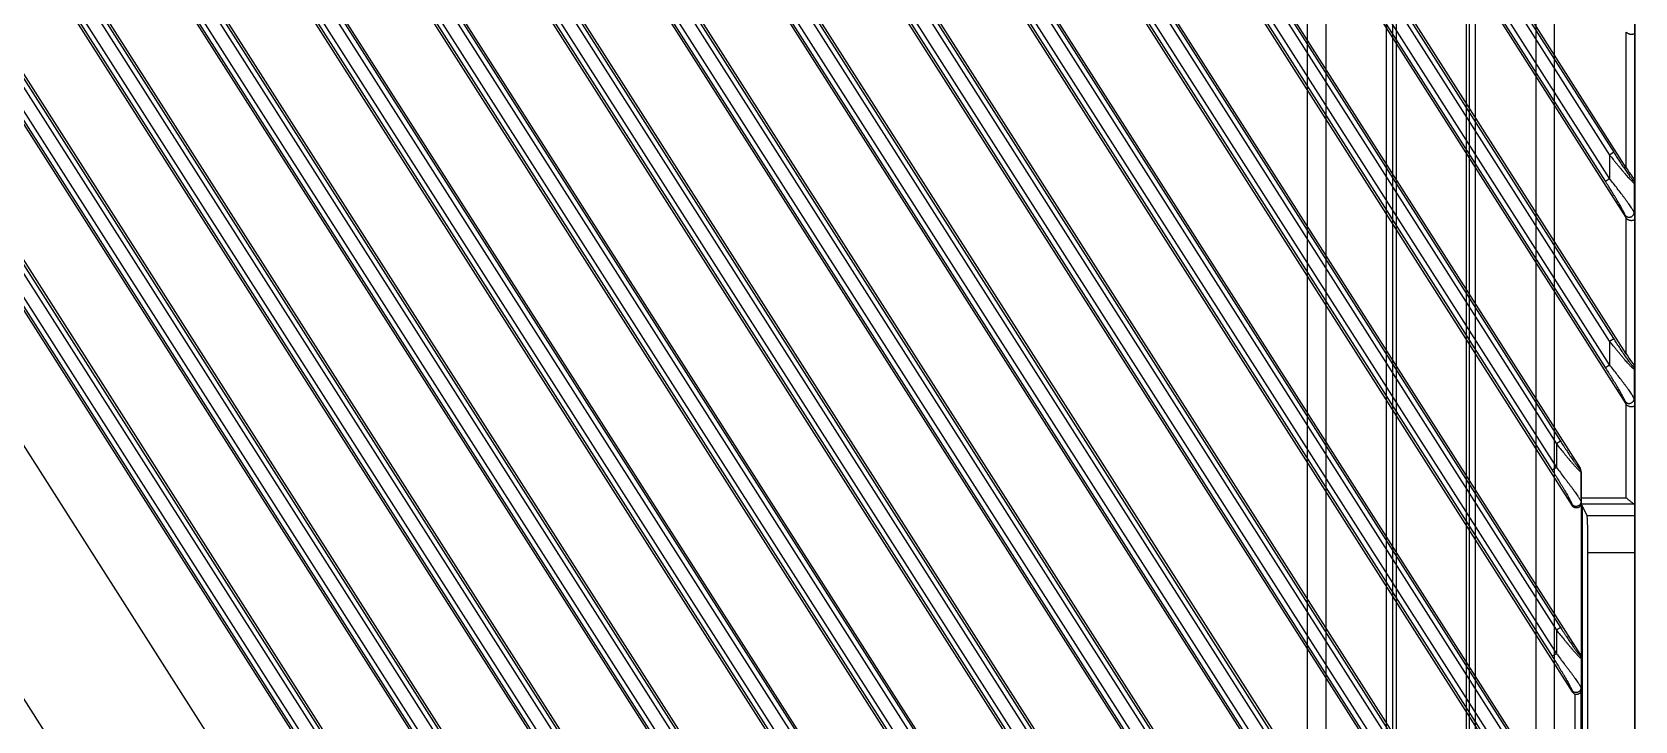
# Model space of a CAD drawing. Header units: millimetres. Extents: x 620 to 19791, y 2539 to 6969.
# Drawn here: x 16897.2 to 17027, y 4346.6 to 4402.4 of the extents above; entities that cross this region are included whole.
import ezdxf

# ---------------------------------------------------------------- set-up
doc = ezdxf.new("R2010")
doc.units = ezdxf.units.MM
doc.layers.add('02___PRT_ALL_AXES', color=7, linetype='Continuous')

# ---------------------------------------------------------------- blocks, each defined once
blk = doc.blocks.new('DTGFH')
at = {"color": 7, "linetype": 'Continuous'}
for p, q in [((9220.65, 4440.5), (9400.31, 4158.48)), ((9400.35, 4162.52), (9223.26, 4440.5)), ((9230.25, 4440.5), (9400.31, 4173.56)), ((9400.35, 4177.6), (9232.86, 4440.5)), ((9239.86, 4440.5), (9400.31, 4188.63)), ((9396.21, 4199.16), (9242.46, 4440.5)), ((9249.46, 4440.5), (9395.97, 4210.53)), ((9396.21, 4214.24), (9252.07, 4440.5)), ((9259.06, 4440.5), (9395.97, 4225.61)), ((9326.29, 4440.5), (9395.97, 4331.13)), ((9396.64, 4334.17), (9328.9, 4440.5)), ((9335.9, 4440.5), (9400.31, 4339.38)), ((9400.35, 4343.42), (9338.5, 4440.5)), ((9401.05, 4441.2), (9401.05, 4103.7)), ((9399, 4161.64), (9222.2, 4439.15)), ((9399, 4163.55), (9223.42, 4439.15)), ((9399.33, 4163.77), (9223.76, 4439.36)), ((9399, 4176.71), (9231.81, 4439.15)), ((9399, 4178.63), (9233.03, 4439.15)), ((9399.33, 4178.84), (9233.36, 4439.36)), ((9399, 4191.79), (9241.41, 4439.15)), ((9399, 4193.7), (9242.63, 4439.15)), ((9399.33, 4193.92), (9242.97, 4439.36)), ((9251.01, 4439.15), (9394.69, 4213.63)), ((9252.23, 4439.15), (9394.69, 4215.54)), ((9252.57, 4439.36), (9395.02, 4215.76)), ((9260.62, 4439.15), (9394.69, 4228.7)), ((9261.84, 4439.15), (9394.69, 4230.62)), ((9262.17, 4439.36), (9395.02, 4230.83)), ((9327.85, 4439.15), (9394.69, 4334.23)), ((9329.07, 4439.15), (9394.69, 4336.15)), ((9329.4, 4439.36), (9395.02, 4336.36)), ((9399, 4342.54), (9337.45, 4439.15)), ((9399, 4344.46), (9338.67, 4439.15)), ((9399.33, 4344.67), (9339.01, 4439.36)), ((9398.66, 4161.42), (9221.87, 4438.93)), ((9398.66, 4176.5), (9231.47, 4438.93)), ((9398.66, 4191.57), (9241.07, 4438.93)), ((9250.68, 4438.93), (9394.35, 4213.41)), ((9260.28, 4438.93), (9394.35, 4228.49)), ((9327.51, 4438.93), (9394.35, 4334.02)), ((9398.66, 4342.33), (9337.11, 4438.93)), ((9382.48, 4139.99), (9194.34, 4435.31)), ((9206.7, 4436.37), (9398.65, 4135.07)), ((9213.76, 4436.24), (9400.31, 4143.4)), ((9400.35, 4147.44), (9216.29, 4436.37)), ((9396.21, 4229.31), (9264.31, 4436.37)), ((9271.38, 4436.24), (9397.18, 4238.78)), ((9399.7, 4238.91), (9273.91, 4436.37)), ((9280.99, 4436.24), (9400.31, 4248.93)), ((9400.35, 4252.97), (9283.51, 4436.37)), ((9290.59, 4436.24), (9400.31, 4264.01)), ((9400.35, 4268.05), (9293.12, 4436.37)), ((9300.19, 4436.24), (9400.31, 4279.08)), ((9400.35, 4283.12), (9302.72, 4436.37)), ((9309.8, 4436.24), (9395.97, 4300.98)), ((9396.21, 4304.69), (9312.33, 4436.37)), ((9319.4, 4436.24), (9395.97, 4316.06)), ((9396.64, 4319.1), (9322.52, 4435.44)), ((9398.66, 4146.35), (9215.01, 4434.63)), ((9399, 4146.56), (9215.34, 4434.84)), ((9399, 4148.48), (9216.56, 4434.84)), ((9399.33, 4148.69), (9216.9, 4435.05)), ((9272.63, 4434.63), (9396.55, 4240.12)), ((9272.97, 4434.84), (9396.88, 4240.33)), ((9398.1, 4240.33), (9274.19, 4434.84)), ((9398.44, 4240.54), (9274.52, 4435.05)), ((9398.66, 4251.87), (9282.24, 4434.63)), ((9399, 4252.09), (9282.57, 4434.84)), ((9399, 4254), (9283.79, 4434.84)), ((9399.33, 4254.22), (9284.13, 4435.05)), ((9398.66, 4266.95), (9291.84, 4434.63)), ((9399, 4267.16), (9292.18, 4434.84)), ((9399, 4269.08), (9293.4, 4434.84)), ((9399.33, 4269.29), (9293.73, 4435.05)), ((9398.66, 4282.02), (9301.44, 4434.63)), ((9399, 4282.24), (9301.78, 4434.84)), ((9399, 4284.16), (9303, 4434.84)), ((9399.33, 4284.37), (9303.34, 4435.05)), ((9311.05, 4434.63), (9394.35, 4303.86)), ((9311.38, 4434.84), (9394.69, 4304.08)), ((9312.6, 4434.84), (9394.69, 4306)), ((9312.94, 4435.05), (9395.02, 4306.21)), ((9320.65, 4434.63), (9394.35, 4318.94)), ((9320.99, 4434.84), (9394.69, 4319.15)), ((9322.21, 4434.84), (9394.69, 4321.07)), ((9322.54, 4435.05), (9395.02, 4321.28)), ((9398.66, 4357.4), (9365.28, 4409.8)), ((9365.31, 4409.4), (9400.31, 4354.46)), ((9399, 4357.62), (9365.62, 4410.01)), ((9367.57, 4408.86), (9399, 4359.53)), ((9367.91, 4409.07), (9399.33, 4359.75)), ((9400.35, 4358.5), (9368.29, 4408.83)), ((9400.35, 4358.5), (9400.35, 4369.49)), ((9399.33, 4359.75), (9399, 4359.53)), ((9399, 4359.53), (9399, 4357.62)), ((9398.66, 4357.4), (9399, 4357.62)), ((9401.04, 4357.51), (9400.93, 4357.48)), ((9400.99, 4357.27), (9401.05, 4357.29)), ((9400.99, 4357.27), (9400.99, 4354.88)), ((9401.05, 4354.67), (9400.99, 4354.88)), ((9400.31, 4354.46), (9400.25, 4354.66)), ((9400.35, 4343.42), (9400.35, 4354.41)), ((9399, 4344.46), (9399.33, 4344.67)), ((9399, 4344.46), (9399, 4342.54)), ((9398.66, 4342.33), (9399, 4342.54)), ((9401.04, 4342.44), (9400.93, 4342.41)), ((9401.05, 4342.21), (9400.99, 4342.19)), ((9400.99, 4342.19), (9400.99, 4339.8)), ((9400.31, 4339.38), (9400.25, 4339.59)), ((9400.35, 4331.78), (9400.35, 4339.34)), ((9401.05, 4339.6), (9400.99, 4339.8)), ((9395.02, 4336.36), (9394.69, 4336.15)), ((9394.69, 4336.15), (9394.69, 4334.23)), ((9394.69, 4334.23), (9394.35, 4334.02)), ((9396.62, 4334.1), (9396.64, 4334.17)), ((9396.69, 4333.89), (9396.7, 4333.96)), ((9396.7, 4331.78), (9396.7, 4333.96)), ((9396.69, 4333.89), (9396.69, 4331.47)), ((9396.69, 4331.47), (9396.7, 4331.35)), ((9396.7, 4331.78), (9400.35, 4331.78)), ((9396.7, 4331.35), (9396.7, 4331.3)), ((9395.95, 4331.25), (9395.97, 4331.13)), ((9396.7, 4331.3), (9396.7, 4318.88)), ((9396.71, 4331.28), (9401.01, 4331.28)), ((9397.18, 4330.35), (9396.71, 4331.28)), ((9396.8, 4291.8), (9396.8, 4331.1)), ((9397.18, 4330.35), (9401.05, 4330.35)), ((9397.25, 4327.35), (9401.05, 4327.35)), ((9397.25, 4295.55), (9397.25, 4327.35)), ((9395.02, 4321.28), (9394.69, 4321.07)), ((9394.69, 4321.07), (9394.69, 4319.15)), ((9394.69, 4319.15), (9394.35, 4318.94)), ((9396.62, 4319.03), (9396.64, 4319.1)), ((9396.69, 4318.81), (9396.7, 4318.88)), ((9396.69, 4318.81), (9396.69, 4316.39)), ((9395.95, 4316.18), (9395.97, 4316.06)), ((9396.21, 4304.69), (9396.21, 4315.88)), ((9396.69, 4316.39), (9396.71, 4316.18)), ((9396.71, 4303.86), (9396.71, 4316.18))]:
    blk.add_line(p, q, dxfattribs=at)
for centre, radius, start, end in [((9400.59, 4357.27), 0.402, 0.1282, 32.3718), ((9400.59, 4342.19), 0.402, 0.1282, 32.3718), ((9396.29, 4333.89), 0.396, 0.208, 32.9741), ((9396.29, 4318.81), 0.396, 0.208, 32.9741)]:
    blk.add_arc(centre, radius, start, end, dxfattribs=at)
for centre, major_axis, ratio, start_param, end_param in [((9400.35, 4358.61), (-0.7, 1.1), 0.046753, -4.638574, -3.259594), ((9400.65, 4354.68), (-0.117, 0.402), 0.954439, -4.415997, -4.276035), ((9400.35, 4343.54), (-0.7, 1.1), 0.046753, -4.638574, -3.259594), ((9400.65, 4339.61), (-0.117, 0.402), 0.954439, -4.415997, -4.276035), ((9396.3, 4333.95), (0.085, 0.394), 0.992337, -1.357318, -0.787827), ((9396.71, 4331.78), (0, 0.5), 0.026186, -4.712389, -3.193953), ((9397.17, 4327.35), (0, 3), 0.026186, -1.570796, -0.05236), ((9400.35, 4331.26), (0.7, 0), 0.052408, 0, 0.329), ((9396.3, 4318.88), (0.085, 0.394), 0.992337, -1.357318, -0.787827), ((9396.3, 4316.28), (-0.052, 0.405), 0.97951, -4.264838, -3.490965)]:
    blk.add_ellipse(centre, major_axis=major_axis, ratio=ratio, start_param=start_param, end_param=end_param, dxfattribs=at)
for points, knots in [([(9400.35, 4369.49), (9400.36, 4369.47), (9400.4, 4369.44), (9400.46, 4369.39), (9400.52, 4369.36), (9400.58, 4369.34), (9400.65, 4369.32), (9400.71, 4369.31), (9400.77, 4369.31), (9400.83, 4369.32), (9400.87, 4369.32), (9400.9, 4369.33), (9400.93, 4369.34), (9400.95, 4369.34), (9400.98, 4369.35), (9400.99, 4369.36), (9401, 4369.36), (9401.02, 4369.36), (9401.03, 4369.36), (9401.03, 4369.36), (9401.04, 4369.35), (9401.05, 4369.34), (9401.05, 4369.33), (9401.05, 4369.32), (9401.05, 4369.32)], [0, 0, 0, 0, 0.092092, 0.18383, 0.274482, 0.363041, 0.448376, 0.529457, 0.605459, 0.675766, 0.739913, 0.769539, 0.797439, 0.847676, 0.869774, 0.889641, 0.907107, 0.922074, 0.934647, 0.945489, 0.956057, 0.968087, 0.982675, 1, 1, 1, 1]), ([(9399, 4359.53), (9399.1, 4359.41), (9399.25, 4359.22), (9399.45, 4358.97), (9399.6, 4358.79), (9399.75, 4358.61), (9399.9, 4358.43), (9400.04, 4358.26), (9400.19, 4358.09), (9400.32, 4357.93), (9400.46, 4357.78), (9400.56, 4357.66), (9400.65, 4357.57), (9400.7, 4357.51), (9400.76, 4357.46), (9400.81, 4357.41), (9400.85, 4357.37), (9400.89, 4357.33), (9400.92, 4357.31), (9400.94, 4357.29), (9400.95, 4357.28), (9400.96, 4357.27), (9400.97, 4357.27), (9400.98, 4357.27), (9400.99, 4357.27), (9400.99, 4357.27)], [0, 0, 0, 0, 0.159125, 0.238223, 0.316727, 0.394381, 0.470878, 0.545834, 0.61877, 0.689065, 0.755896, 0.818173, 0.847169, 0.874456, 0.899785, 0.922889, 0.943475, 0.96125, 0.975933, 0.982041, 0.987297, 0.991693, 0.995234, 0.997964, 1, 1, 1, 1]), ([(9399.33, 4359.75), (9399.41, 4359.63), (9399.52, 4359.45), (9399.68, 4359.21), (9399.79, 4359.04), (9399.91, 4358.86), (9400.02, 4358.69), (9400.14, 4358.52), (9400.25, 4358.35), (9400.36, 4358.2), (9400.47, 4358.04), (9400.55, 4357.92), (9400.62, 4357.83), (9400.67, 4357.76), (9400.72, 4357.7), (9400.76, 4357.65), (9400.8, 4357.6), (9400.83, 4357.56), (9400.85, 4357.54), (9400.87, 4357.52), (9400.88, 4357.51), (9400.89, 4357.5), (9400.9, 4357.49), (9400.91, 4357.49), (9400.92, 4357.48), (9400.92, 4357.48), (9400.93, 4357.48), (9400.93, 4357.48)], [0, 0, 0, 0, 0.153079, 0.229318, 0.305164, 0.380451, 0.454965, 0.528436, 0.600519, 0.670738, 0.738434, 0.802663, 0.833068, 0.862042, 0.889307, 0.914531, 0.937321, 0.957232, 0.96596, 0.973791, 0.980669, 0.986547, 0.991394, 0.995199, 0.996723, 0.998012, 1, 1, 1, 1]), ([(9400.25, 4354.66), (9400.25, 4354.67), (9400.25, 4354.68), (9400.24, 4354.71), (9400.22, 4354.75), (9400.2, 4354.81), (9400.17, 4354.87), (9400.13, 4354.93), (9400.08, 4355.03), (9400.01, 4355.16), (9399.92, 4355.33), (9399.82, 4355.5), (9399.72, 4355.68), (9399.61, 4355.86), (9399.5, 4356.05), (9399.34, 4356.31), (9399.15, 4356.63), (9398.91, 4357.01), (9398.74, 4357.27), (9398.66, 4357.4)], [0, 0, 0, 0, 0.005901, 0.012735, 0.028952, 0.048163, 0.069902, 0.093761, 0.1194, 0.174923, 0.234768, 0.297789, 0.363198, 0.430435, 0.499095, 0.568871, 0.710853, 0.85493, 1, 1, 1, 1]), ([(9400.99, 4354.88), (9400.99, 4354.88), (9400.98, 4354.89), (9400.97, 4354.92), (9400.95, 4354.96), (9400.92, 4355.01), (9400.89, 4355.06), (9400.85, 4355.12), (9400.79, 4355.22), (9400.71, 4355.34), (9400.6, 4355.5), (9400.48, 4355.67), (9400.35, 4355.85), (9400.21, 4356.04), (9400.07, 4356.23), (9399.88, 4356.49), (9399.62, 4356.82), (9399.31, 4357.22), (9399.1, 4357.48), (9399, 4357.62)], [0, 0, 0, 0, 0.00509, 0.010986, 0.025069, 0.041978, 0.061422, 0.083117, 0.106791, 0.15915, 0.216898, 0.278823, 0.34401, 0.411766, 0.481566, 0.552988, 0.699417, 0.848964, 1, 1, 1, 1]), ([(9401.05, 4357.52), (9401.05, 4357.51), (9401.05, 4357.51), (9401.05, 4357.51), (9401.05, 4357.51), (9401.05, 4357.51), (9401.04, 4357.51), (9401.04, 4357.51), (9401.04, 4357.51), (9401.04, 4357.51), (9401.04, 4357.51)], [0, 0, 0, 0, 0.134296, 0.239838, 0.325336, 0.408088, 0.50825, 0.637794, 0.80127, 1, 1, 1, 1]), ([(9400.25, 4354.66), (9400.27, 4354.65), (9400.29, 4354.61), (9400.34, 4354.57), (9400.39, 4354.54), (9400.45, 4354.51), (9400.51, 4354.5), (9400.57, 4354.49), (9400.64, 4354.5), (9400.7, 4354.51), (9400.76, 4354.53), (9400.81, 4354.56), (9400.86, 4354.6), (9400.91, 4354.65), (9400.94, 4354.7), (9400.97, 4354.76), (9400.98, 4354.82), (9400.99, 4354.86), (9400.99, 4354.88)], [0, 0, 0, 0, 0.061114, 0.122614, 0.184534, 0.246921, 0.309743, 0.372937, 0.436398, 0.5, 0.563602, 0.627063, 0.690257, 0.753079, 0.815466, 0.877386, 0.938886, 1, 1, 1, 1]), ([(9400.35, 4354.41), (9400.36, 4354.39), (9400.4, 4354.36), (9400.46, 4354.32), (9400.52, 4354.28), (9400.58, 4354.26), (9400.65, 4354.25), (9400.71, 4354.24), (9400.77, 4354.24), (9400.83, 4354.24), (9400.87, 4354.25), (9400.9, 4354.26), (9400.93, 4354.26), (9400.95, 4354.27), (9400.98, 4354.28), (9400.99, 4354.28), (9401, 4354.28), (9401.02, 4354.29), (9401.03, 4354.29), (9401.03, 4354.28), (9401.04, 4354.28), (9401.05, 4354.27), (9401.05, 4354.26), (9401.05, 4354.25), (9401.05, 4354.24)], [0, 0, 0, 0, 0.092092, 0.18383, 0.274482, 0.363041, 0.448376, 0.529457, 0.605459, 0.675766, 0.739913, 0.769539, 0.797439, 0.847676, 0.869774, 0.889641, 0.907107, 0.922074, 0.934647, 0.945489, 0.956057, 0.968087, 0.982675, 1, 1, 1, 1]), ([(9400.99, 4342.19), (9400.99, 4342.19), (9400.98, 4342.19), (9400.97, 4342.19), (9400.96, 4342.2), (9400.95, 4342.21), (9400.94, 4342.22), (9400.92, 4342.23), (9400.89, 4342.26), (9400.85, 4342.29), (9400.81, 4342.33), (9400.76, 4342.38), (9400.7, 4342.44), (9400.65, 4342.5), (9400.56, 4342.59), (9400.46, 4342.7), (9400.32, 4342.85), (9400.19, 4343.01), (9400.04, 4343.18), (9399.9, 4343.35), (9399.75, 4343.53), (9399.6, 4343.71), (9399.45, 4343.9), (9399.25, 4344.14), (9399.1, 4344.33), (9399, 4344.46)], [0, 0, 0, 0, 0.002036, 0.004765, 0.008306, 0.012701, 0.017956, 0.024063, 0.038745, 0.05652, 0.077106, 0.100208, 0.125538, 0.152825, 0.181822, 0.244102, 0.310933, 0.381227, 0.454167, 0.529124, 0.605619, 0.683271, 0.76177, 0.840872, 1, 1, 1, 1]), ([(9400.93, 4342.41), (9400.93, 4342.41), (9400.92, 4342.41), (9400.92, 4342.41), (9400.91, 4342.41), (9400.9, 4342.42), (9400.89, 4342.42), (9400.88, 4342.43), (9400.87, 4342.45), (9400.85, 4342.46), (9400.83, 4342.49), (9400.8, 4342.52), (9400.76, 4342.57), (9400.72, 4342.63), (9400.67, 4342.69), (9400.62, 4342.75), (9400.55, 4342.84), (9400.47, 4342.97), (9400.36, 4343.12), (9400.25, 4343.28), (9400.14, 4343.44), (9400.02, 4343.61), (9399.91, 4343.79), (9399.79, 4343.96), (9399.68, 4344.14), (9399.52, 4344.37), (9399.41, 4344.55), (9399.33, 4344.67)], [0, 0, 0, 0, 0.001988, 0.003277, 0.004801, 0.008605, 0.013451, 0.019328, 0.026206, 0.034036, 0.042764, 0.062675, 0.085465, 0.110691, 0.137955, 0.166932, 0.197336, 0.261568, 0.329268, 0.399486, 0.471568, 0.545042, 0.619552, 0.694837, 0.77068, 0.84692, 1, 1, 1, 1]), ([(9400.25, 4339.59), (9400.25, 4339.59), (9400.25, 4339.61), (9400.24, 4339.63), (9400.22, 4339.68), (9400.2, 4339.73), (9400.17, 4339.79), (9400.13, 4339.86), (9400.08, 4339.96), (9400.01, 4340.09), (9399.92, 4340.25), (9399.82, 4340.43), (9399.72, 4340.61), (9399.61, 4340.79), (9399.5, 4340.98), (9399.34, 4341.23), (9399.15, 4341.55), (9398.91, 4341.94), (9398.74, 4342.2), (9398.66, 4342.33)], [0, 0, 0, 0, 0.005901, 0.012735, 0.028952, 0.048163, 0.069902, 0.093761, 0.1194, 0.174923, 0.234768, 0.297789, 0.363198, 0.430435, 0.499095, 0.568871, 0.710853, 0.85493, 1, 1, 1, 1]), ([(9400.99, 4339.8), (9400.99, 4339.81), (9400.98, 4339.82), (9400.97, 4339.84), (9400.95, 4339.88), (9400.92, 4339.93), (9400.89, 4339.99), (9400.85, 4340.05), (9400.79, 4340.14), (9400.71, 4340.27), (9400.6, 4340.43), (9400.48, 4340.6), (9400.35, 4340.78), (9400.21, 4340.96), (9400.07, 4341.15), (9399.88, 4341.41), (9399.62, 4341.74), (9399.31, 4342.14), (9399.1, 4342.41), (9399, 4342.54)], [0, 0, 0, 0, 0.00509, 0.010986, 0.025069, 0.041978, 0.061422, 0.083117, 0.106791, 0.15915, 0.216898, 0.278823, 0.34401, 0.411766, 0.481566, 0.552988, 0.699417, 0.848964, 1, 1, 1, 1]), ([(9401.05, 4342.44), (9401.05, 4342.44), (9401.05, 4342.44), (9401.05, 4342.44), (9401.05, 4342.43), (9401.05, 4342.43), (9401.04, 4342.43), (9401.04, 4342.43), (9401.04, 4342.44), (9401.04, 4342.44), (9401.04, 4342.44)], [0, 0, 0, 0, 0.134296, 0.239838, 0.325336, 0.408088, 0.50825, 0.637794, 0.80127, 1, 1, 1, 1]), ([(9400.25, 4339.59), (9400.27, 4339.57), (9400.29, 4339.54), (9400.34, 4339.5), (9400.39, 4339.46), (9400.45, 4339.44), (9400.51, 4339.42), (9400.57, 4339.42), (9400.64, 4339.42), (9400.7, 4339.43), (9400.76, 4339.46), (9400.81, 4339.49), (9400.86, 4339.53), (9400.91, 4339.57), (9400.94, 4339.62), (9400.97, 4339.68), (9400.98, 4339.74), (9400.99, 4339.78), (9400.99, 4339.8)], [0, 0, 0, 0, 0.061114, 0.122614, 0.184534, 0.246921, 0.309743, 0.372937, 0.436398, 0.5, 0.563602, 0.627063, 0.690257, 0.753079, 0.815466, 0.877386, 0.938886, 1, 1, 1, 1]), ([(9400.35, 4339.34), (9400.36, 4339.32), (9400.4, 4339.28), (9400.46, 4339.24), (9400.52, 4339.21), (9400.58, 4339.19), (9400.65, 4339.17), (9400.71, 4339.16), (9400.77, 4339.16), (9400.83, 4339.17), (9400.87, 4339.17), (9400.9, 4339.18), (9400.93, 4339.19), (9400.95, 4339.19), (9400.98, 4339.2), (9400.99, 4339.21), (9401, 4339.21), (9401.02, 4339.21), (9401.03, 4339.21), (9401.03, 4339.21), (9401.04, 4339.2), (9401.05, 4339.19), (9401.05, 4339.18), (9401.05, 4339.17), (9401.05, 4339.17)], [0, 0, 0, 0, 0.092092, 0.18383, 0.274482, 0.363041, 0.448376, 0.529457, 0.605459, 0.675766, 0.739913, 0.769539, 0.797439, 0.847676, 0.869774, 0.889641, 0.907107, 0.922074, 0.934647, 0.945489, 0.956057, 0.968087, 0.982675, 1, 1, 1, 1]), ([(9394.69, 4336.15), (9394.79, 4336.02), (9395, 4335.76), (9395.26, 4335.44), (9395.46, 4335.19), (9395.61, 4335.01), (9395.76, 4334.83), (9395.91, 4334.66), (9396.03, 4334.53), (9396.12, 4334.42), (9396.19, 4334.35), (9396.26, 4334.27), (9396.32, 4334.21), (9396.38, 4334.14), (9396.43, 4334.09), (9396.49, 4334.03), (9396.53, 4333.99), (9396.57, 4333.95), (9396.61, 4333.92), (9396.63, 4333.91), (9396.64, 4333.9), (9396.65, 4333.89), (9396.66, 4333.88), (9396.67, 4333.88), (9396.68, 4333.88), (9396.68, 4333.88), (9396.68, 4333.88), (9396.69, 4333.88), (9396.69, 4333.89), (9396.69, 4333.89)], [0, 0, 0, 0, 0.163599, 0.325517, 0.405208, 0.483611, 0.560291, 0.634699, 0.706102, 0.740385, 0.773533, 0.805367, 0.835691, 0.864271, 0.890851, 0.915138, 0.936821, 0.955575, 0.97109, 0.977548, 0.983108, 0.987753, 0.991491, 0.994362, 0.995508, 0.996494, 0.997369, 0.998198, 1, 1, 1, 1]), ([(9395.02, 4336.36), (9395.1, 4336.24), (9395.22, 4336.05), (9395.38, 4335.81), (9395.5, 4335.63), (9395.61, 4335.45), (9395.73, 4335.27), (9395.85, 4335.1), (9395.97, 4334.93), (9396.06, 4334.79), (9396.14, 4334.69), (9396.19, 4334.61), (9396.24, 4334.54), (9396.3, 4334.47), (9396.35, 4334.4), (9396.39, 4334.34), (9396.44, 4334.28), (9396.48, 4334.23), (9396.52, 4334.18), (9396.55, 4334.15), (9396.57, 4334.13), (9396.58, 4334.12), (9396.59, 4334.11), (9396.6, 4334.1), (9396.61, 4334.1), (9396.61, 4334.1), (9396.62, 4334.1), (9396.62, 4334.1), (9396.62, 4334.1), (9396.62, 4334.1), (9396.62, 4334.1), (9396.62, 4334.1)], [0, 0, 0, 0, 0.15694, 0.235083, 0.312792, 0.389889, 0.466133, 0.541222, 0.614757, 0.686184, 0.720877, 0.754726, 0.78758, 0.819246, 0.849499, 0.878053, 0.90457, 0.928641, 0.949798, 0.96753, 0.974953, 0.981338, 0.986644, 0.990849, 0.993984, 0.99519, 0.9962, 0.997085, 0.997946, 0.99889, 1, 1, 1, 1]), ([(9394.35, 4334.02), (9394.44, 4333.88), (9394.6, 4333.62), (9394.81, 4333.28), (9394.97, 4333.02), (9395.09, 4332.82), (9395.21, 4332.63), (9395.32, 4332.44), (9395.43, 4332.25), (9395.54, 4332.07), (9395.64, 4331.89), (9395.71, 4331.75), (9395.77, 4331.64), (9395.81, 4331.57), (9395.85, 4331.5), (9395.88, 4331.43), (9395.91, 4331.38), (9395.93, 4331.33), (9395.94, 4331.3), (9395.94, 4331.28), (9395.95, 4331.27), (9395.95, 4331.26), (9395.95, 4331.25)], [0, 0, 0, 0, 0.147854, 0.294636, 0.367264, 0.439153, 0.510088, 0.579799, 0.647935, 0.714028, 0.777425, 0.83718, 0.86528, 0.891898, 0.916748, 0.939475, 0.959663, 0.976821, 0.984101, 0.990427, 0.995741, 1, 1, 1, 1]), ([(9394.69, 4334.23), (9394.8, 4334.09), (9395.01, 4333.82), (9395.28, 4333.47), (9395.49, 4333.2), (9395.64, 4333), (9395.79, 4332.8), (9395.94, 4332.61), (9396.07, 4332.42), (9396.2, 4332.23), (9396.33, 4332.06), (9396.42, 4331.93), (9396.49, 4331.82), (9396.53, 4331.75), (9396.57, 4331.69), (9396.61, 4331.63), (9396.64, 4331.58), (9396.66, 4331.54), (9396.67, 4331.51), (9396.68, 4331.49), (9396.68, 4331.48), (9396.69, 4331.47), (9396.69, 4331.47)], [0, 0, 0, 0, 0.154445, 0.30727, 0.382534, 0.456692, 0.529432, 0.600377, 0.669045, 0.734822, 0.796897, 0.854183, 0.880595, 0.905226, 0.927827, 0.94811, 0.965769, 0.980485, 0.986646, 0.991965, 0.996419, 1, 1, 1, 1]), ([(9396.69, 4331.47), (9396.69, 4331.44), (9396.68, 4331.4), (9396.67, 4331.34), (9396.64, 4331.28), (9396.61, 4331.23), (9396.56, 4331.18), (9396.51, 4331.14), (9396.46, 4331.11), (9396.4, 4331.09), (9396.34, 4331.08), (9396.27, 4331.07), (9396.21, 4331.08), (9396.15, 4331.1), (9396.09, 4331.12), (9396.04, 4331.16), (9395.99, 4331.2), (9395.96, 4331.23), (9395.95, 4331.25)], [0, 0, 0, 0, 0.061771, 0.123674, 0.185724, 0.247974, 0.310429, 0.373081, 0.435901, 0.498841, 0.561846, 0.62485, 0.687789, 0.750605, 0.813254, 0.8757, 0.937956, 1, 1, 1, 1]), ([(9400.35, 4331.78), (9400.38, 4331.75), (9400.45, 4331.69), (9400.54, 4331.61), (9400.63, 4331.54), (9400.73, 4331.46), (9400.8, 4331.41), (9400.85, 4331.36), (9400.89, 4331.34), (9400.93, 4331.31), (9400.95, 4331.3), (9400.97, 4331.29), (9400.99, 4331.28), (9401, 4331.28), (9401.01, 4331.28), (9401.01, 4331.28)], [0, 0, 0, 0, 0.15268, 0.303625, 0.450751, 0.591571, 0.722639, 0.783067, 0.839077, 0.889751, 0.934068, 0.953529, 0.971042, 0.986537, 1, 1, 1, 1]), ([(9396.7, 4331.3), (9396.7, 4331.29), (9396.69, 4331.27), (9396.69, 4331.24), (9396.68, 4331.21), (9396.67, 4331.18), (9396.65, 4331.16), (9396.64, 4331.13), (9396.62, 4331.1), (9396.59, 4331.07), (9396.56, 4331.04), (9396.51, 4331), (9396.45, 4330.97), (9396.39, 4330.96), (9396.33, 4330.95), (9396.27, 4330.95), (9396.21, 4330.96), (9396.15, 4330.98), (9396.1, 4331), (9396.05, 4331.04), (9396, 4331.08), (9395.98, 4331.12), (9395.97, 4331.13)], [0, 0, 0, 0, 0.031228, 0.062521, 0.093849, 0.125129, 0.15636, 0.187602, 0.218877, 0.25016, 0.312643, 0.375129, 0.437617, 0.500102, 0.562588, 0.625073, 0.68756, 0.750046, 0.812535, 0.875018, 0.937518, 1, 1, 1, 1]), ([(9394.69, 4321.07), (9394.79, 4320.94), (9395, 4320.68), (9395.26, 4320.37), (9395.46, 4320.12), (9395.61, 4319.94), (9395.76, 4319.76), (9395.91, 4319.59), (9396.03, 4319.45), (9396.12, 4319.34), (9396.19, 4319.27), (9396.26, 4319.2), (9396.32, 4319.13), (9396.38, 4319.07), (9396.43, 4319.01), (9396.49, 4318.96), (9396.53, 4318.91), (9396.57, 4318.87), (9396.61, 4318.85), (9396.63, 4318.83), (9396.64, 4318.82), (9396.65, 4318.81), (9396.66, 4318.81), (9396.67, 4318.81), (9396.68, 4318.81), (9396.68, 4318.81), (9396.68, 4318.81), (9396.69, 4318.81), (9396.69, 4318.81), (9396.69, 4318.81)], [0, 0, 0, 0, 0.163599, 0.325517, 0.405208, 0.483611, 0.560291, 0.634699, 0.706102, 0.740385, 0.773533, 0.805367, 0.835691, 0.864271, 0.890851, 0.915138, 0.936821, 0.955575, 0.97109, 0.977548, 0.983108, 0.987753, 0.991491, 0.994362, 0.995508, 0.996494, 0.997369, 0.998198, 1, 1, 1, 1]), ([(9395.02, 4321.28), (9395.1, 4321.16), (9395.22, 4320.98), (9395.38, 4320.73), (9395.5, 4320.55), (9395.61, 4320.37), (9395.73, 4320.2), (9395.85, 4320.02), (9395.97, 4319.86), (9396.06, 4319.72), (9396.14, 4319.61), (9396.19, 4319.54), (9396.24, 4319.46), (9396.3, 4319.39), (9396.35, 4319.32), (9396.39, 4319.26), (9396.44, 4319.2), (9396.48, 4319.15), (9396.52, 4319.11), (9396.55, 4319.07), (9396.57, 4319.05), (9396.58, 4319.04), (9396.59, 4319.03), (9396.6, 4319.02), (9396.61, 4319.02), (9396.61, 4319.02), (9396.62, 4319.02), (9396.62, 4319.02), (9396.62, 4319.02), (9396.62, 4319.02), (9396.62, 4319.03), (9396.62, 4319.03)], [0, 0, 0, 0, 0.15694, 0.235083, 0.312792, 0.389889, 0.466133, 0.541222, 0.614757, 0.686184, 0.720877, 0.754726, 0.78758, 0.819246, 0.849499, 0.878053, 0.90457, 0.928641, 0.949798, 0.96753, 0.974953, 0.981338, 0.986644, 0.990849, 0.993984, 0.99519, 0.9962, 0.997085, 0.997946, 0.99889, 1, 1, 1, 1]), ([(9394.35, 4318.94), (9394.44, 4318.81), (9394.6, 4318.54), (9394.81, 4318.21), (9394.97, 4317.94), (9395.09, 4317.75), (9395.21, 4317.55), (9395.32, 4317.36), (9395.43, 4317.18), (9395.54, 4316.99), (9395.64, 4316.82), (9395.71, 4316.68), (9395.77, 4316.57), (9395.81, 4316.49), (9395.85, 4316.42), (9395.88, 4316.36), (9395.91, 4316.3), (9395.93, 4316.26), (9395.94, 4316.23), (9395.94, 4316.21), (9395.95, 4316.19), (9395.95, 4316.18), (9395.95, 4316.18)], [0, 0, 0, 0, 0.147854, 0.294636, 0.367264, 0.439153, 0.510088, 0.579799, 0.647935, 0.714028, 0.777425, 0.83718, 0.86528, 0.891898, 0.916748, 0.939475, 0.959663, 0.976821, 0.984101, 0.990427, 0.995741, 1, 1, 1, 1]), ([(9394.69, 4319.15), (9394.8, 4319.02), (9395.01, 4318.74), (9395.28, 4318.4), (9395.49, 4318.12), (9395.64, 4317.92), (9395.79, 4317.72), (9395.94, 4317.53), (9396.07, 4317.34), (9396.2, 4317.16), (9396.33, 4316.99), (9396.42, 4316.85), (9396.49, 4316.75), (9396.53, 4316.68), (9396.57, 4316.61), (9396.61, 4316.55), (9396.64, 4316.5), (9396.66, 4316.46), (9396.67, 4316.43), (9396.68, 4316.42), (9396.68, 4316.4), (9396.69, 4316.39), (9396.69, 4316.39)], [0, 0, 0, 0, 0.154445, 0.30727, 0.382534, 0.456692, 0.529432, 0.600377, 0.669045, 0.734822, 0.796897, 0.854183, 0.880595, 0.905226, 0.927827, 0.94811, 0.965769, 0.980485, 0.986646, 0.991965, 0.996419, 1, 1, 1, 1]), ([(9396.69, 4316.39), (9396.69, 4316.37), (9396.68, 4316.33), (9396.67, 4316.27), (9396.64, 4316.21), (9396.61, 4316.15), (9396.56, 4316.11), (9396.51, 4316.07), (9396.46, 4316.04), (9396.4, 4316.01), (9396.34, 4316), (9396.27, 4316), (9396.21, 4316), (9396.15, 4316.02), (9396.09, 4316.05), (9396.04, 4316.08), (9395.99, 4316.13), (9395.96, 4316.16), (9395.95, 4316.18)], [0, 0, 0, 0, 0.061771, 0.123674, 0.185724, 0.247974, 0.310429, 0.373081, 0.435901, 0.498841, 0.561846, 0.62485, 0.687789, 0.750605, 0.813254, 0.8757, 0.937956, 1, 1, 1, 1]), ([(9396.21, 4315.88), (9396.25, 4315.87), (9396.32, 4315.87), (9396.42, 4315.88), (9396.51, 4315.9), (9396.58, 4315.95), (9396.64, 4316), (9396.68, 4316.05), (9396.71, 4316.12), (9396.71, 4316.16), (9396.71, 4316.18)], [0, 0, 0, 0, 0.160899, 0.314742, 0.456494, 0.584742, 0.700638, 0.806545, 0.905309, 1, 1, 1, 1])]:
    blk.add_open_spline(points, degree=3, knots=knots, dxfattribs=at)
blk = doc.blocks.new('*U116')
blk.add_blockref('DTGFH', (-9101.05, -4276.2))
blk = doc.blocks.new('*U117')
at = {"color": 0, "linetype": 'ByBlock', "lineweight": -2, "transparency": 16777216}
blk.add_blockref('*U116', (2400, 337.5), dxfattribs=at)
blk = doc.blocks.new('tugj')
at = {"color": 7, "linetype": 'Continuous', "lineweight": 25}
blk.add_line((12305.54, 4868.26), (12305.54, 5107.47), dxfattribs=at)
blk = doc.blocks.new('*U204')
blk.add_blockref('tugj', (-12530.54, -4991.11))
blk = doc.blocks.new('*U205')
at = {"color": 0, "linetype": 'ByBlock', "lineweight": -2, "transparency": 16777216}
blk.add_blockref('*U204', (0, 337.5), dxfattribs=at)
blk = doc.blocks.new('ryfhgjmb')
at = {"color": 30, "linetype": 'Continuous', "true_color": 0xf26722}
for p, q in [((6005.13, 3342.43), (7001.63, 3342.43)), ((6005.13, 3340.93), (7001.63, 3340.93)), ((6058.09, 3336.03), (6969.27, 3336.03)), ((6058.47, 3335.53), (6968.88, 3335.53)), ((6058.09, 3328.83), (6969.27, 3328.83)), ((6058.47, 3329.33), (6968.88, 3329.33)), ((6005.13, 3323.93), (7001.63, 3323.93)), ((6005.13, 3322.43), (7001.63, 3322.43))]:
    blk.add_line(p, q, dxfattribs=at)
at = {"layer": '02___PRT_ALL_AXES', "color": 30, "linetype": 'Continuous', "true_color": 0xf26722}
for p, q in [((6968.72, 3335.27), (6027.64, 3335.27)), ((6968.72, 3329.59), (6027.64, 3329.59))]:
    blk.add_line(p, q, dxfattribs=at)
blk = doc.blocks.new('ryfh')
at = {"rotation": 90}
blk.add_blockref('ryfhgjmb', (11616.06, -2205.71), dxfattribs=at)

msp = doc.modelspace()

# ---------------------------------------------------------------- block references
for name, p in [('*U117', (14326.96016, 3971.56341)), ('*U205', (17251.96016, 3971.06063)), ('ryfh', (8726.83352, -0.35097))]:
    msp.add_blockref(name, p)

doc.saveas('drawing.dxf')
